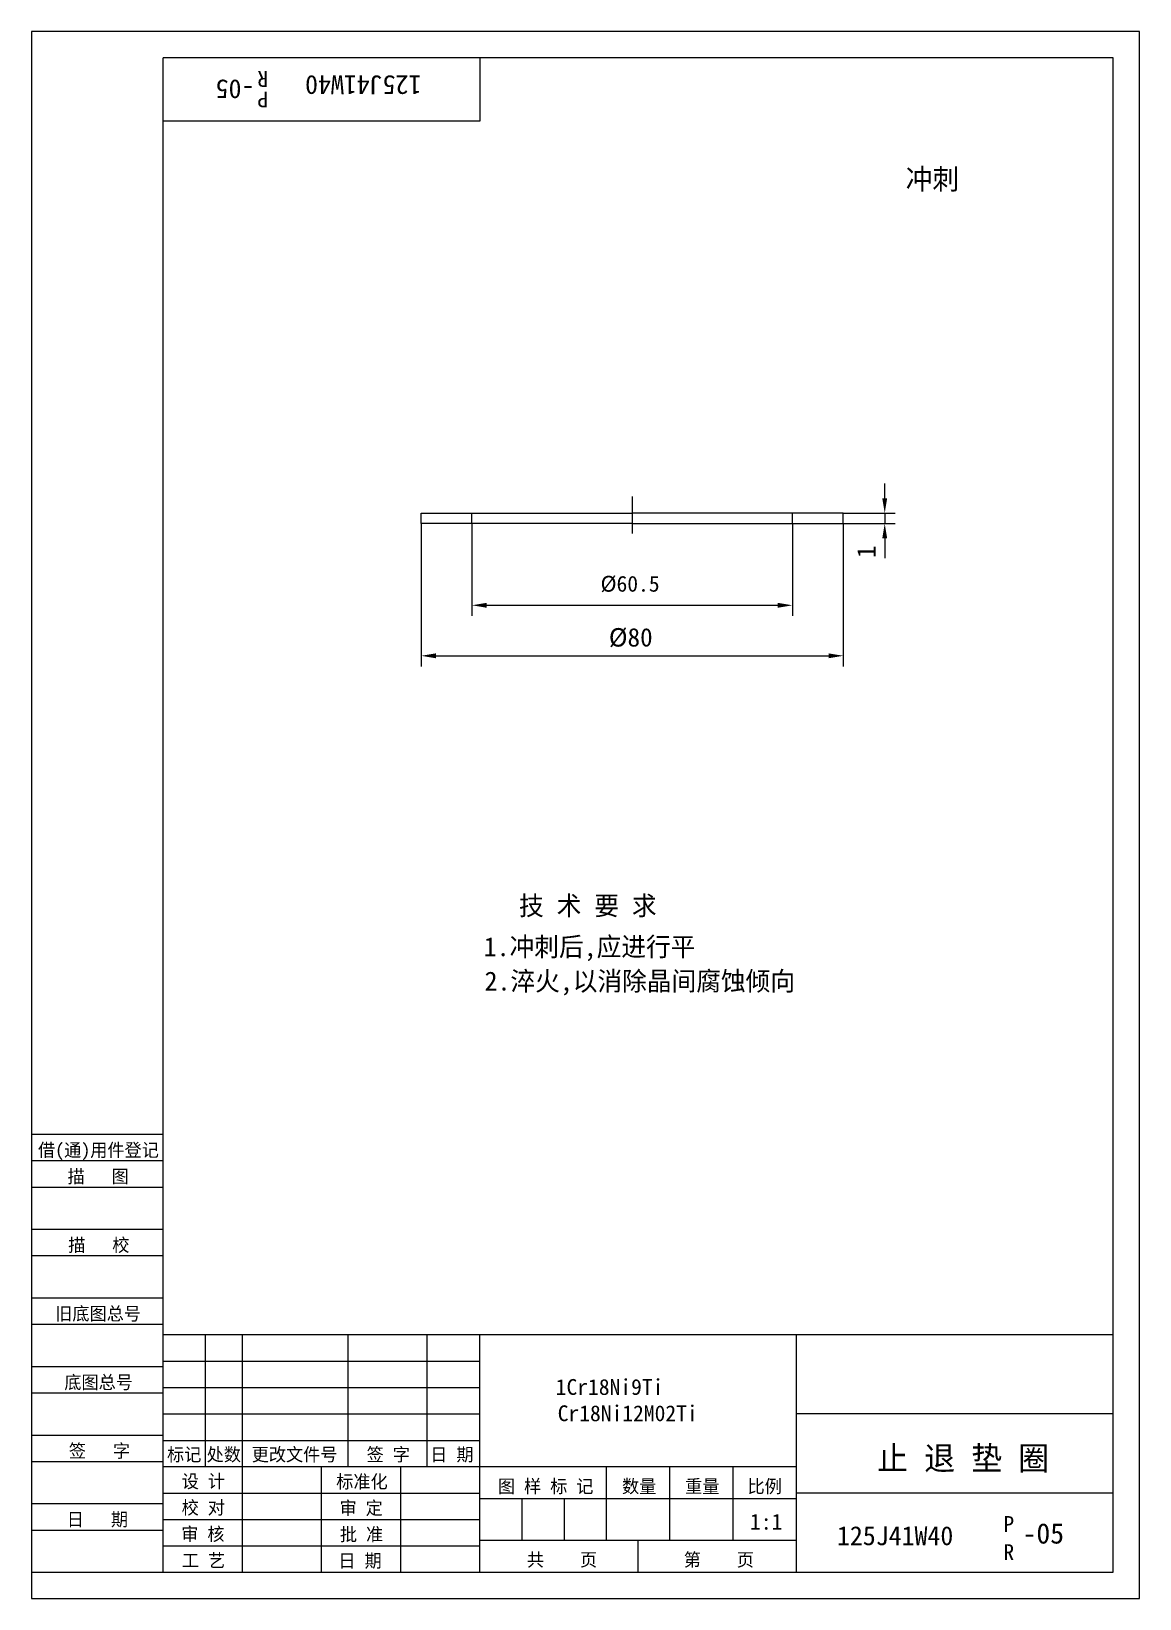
# Model space of a CAD drawing. Header units: metres. Extents: x 0 to 210, y 0 to 297.
import ezdxf

# ---------------------------------------------------------------- set-up
doc = ezdxf.new("R2010")
doc.units = ezdxf.units.M
for name, color, linetype in [('C', 6, 'Continuous'), ('D', 1, 'Continuous'), ('FL', 5, 'Continuous'), ('T', 7, 'Continuous'), ('TL', 4, 'Continuous')]:
    doc.layers.add(name, color=color, linetype=linetype)

# ---------------------------------------------------------------- blocks, each defined once
blk = doc.blocks.new('TUKUN4')
at = {"layer": 'FL'}
for p, q in [((0, 297), (0, 0)), ((210, 297), (0, 297)), ((210, 0), (210, 297)), ((0, 78), (25, 78)), ((0, 70), (25, 70)), ((0, 65), (25, 65)), ((0, 57), (25, 57)), ((0, 52), (25, 52)), ((33, 25), (33, 50)), ((40, 5), (40, 50)), ((60, 25), (60, 50)), ((75, 25), (75, 50)), ((25, 45), (85, 45)), ((0, 44), (25, 44)), ((0, 39), (25, 39)), ((25, 40), (85, 40)), ((25, 35), (85, 35)), ((0, 31), (25, 31)), ((25, 30), (85, 30)), ((0, 26), (25, 26)), ((70, 5), (70, 25)), ((0, 18), (25, 18)), ((25, 20), (85, 20)), ((25, 15), (85, 15)), ((0, 13), (25, 13)), ((25, 10), (85, 10)), ((0, 0), (210, 0))]:
    blk.add_line(p, q, dxfattribs=at)
at = {"layer": 'TL'}
for p, q in [((25, 5), (25, 292)), ((205, 292), (25, 292)), ((85, 292), (85, 280)), ((205, 5), (205, 292)), ((85, 280), (25, 280)), ((0, 88), (25, 88)), ((0, 83), (25, 83)), ((205, 50), (25, 50)), ((85, 5), (85, 50)), ((145, 5), (145, 50)), ((205, 35), (145, 35)), ((145, 25), (25, 25)), ((55, 5), (55, 25)), ((109, 11), (109, 25)), ((121, 11), (121, 25)), ((133, 11), (133, 25)), ((85, 19), (145, 19)), ((93, 11), (93, 19)), ((101, 11), (101, 19)), ((205, 20), (145, 20)), ((145, 11), (85, 11)), ((115, 5), (115, 11)), ((0, 5), (205, 5))]:
    blk.add_line(p, q, dxfattribs=at)
at = {"layer": 'T'}
for s, p in [('借(通)用件登记', (1.26, 83.76)), ('描   图', (6.86, 78.76)), ('描   校', (6.98, 65.76)), ('旧底图总号', (4.52, 52.76)), ('底图总号', (6.25, 39.76)), ('签   字', (7.1, 26.76)), ('标记', (25.71, 26.07)), ('处数', (33.22, 26.07)), ('更改文件号', (41.75, 26.07)), ('签 字', (63.53, 26.07)), ('日 期', (75.57, 26.07)), ('设 计', (28.5, 20.99)), ('标准化', (57.77, 20.93)), ('图 样 标 记', (88.4, 20.04)), ('数量', (111.92, 20.04)), ('重量', (123.88, 20.04)), ('比例', (135.7, 20.04)), ('校 对', (28.48, 15.99)), ('审 定', (58.39, 15.93)), ('日   期', (6.72, 13.76)), ('审 核', (28.41, 10.99)), ('批 准', (58.46, 10.93)), ('共    页', (93.91, 6.13)), ('第    页', (123.62, 6.13)), ('工 艺', (28.52, 5.99)), ('日 期', (58.18, 5.93))]:
    blk.add_text(s, height=2.5, dxfattribs=at).set_placement(p)

msp = doc.modelspace()

# ---------------------------------------------------------------- linework, layer by layer
at = {"layer": 'C'}
msp.add_line((113.85, 208.88), (113.85, 201.87), dxfattribs=at)
at = {"layer": 'D'}
for p, q in [((161.7, 208.51), (161.7, 211.31)), ((153.85, 205.71), (163.7, 205.71)), ((161.7, 205.71), (161.7, 203.71)), ((73.85, 203.71), (73.85, 176.67)), ((83.49, 203.71), (83.49, 186.24)), ((144.21, 203.71), (144.21, 186.24)), ((153.85, 203.71), (163.7, 203.71)), ((153.85, 203.71), (153.85, 176.67)), ((161.7, 200.91), (161.7, 198.11)), ((161.7, 198.11), (161.7, 197.19)), ((86.29, 188.24), (141.41, 188.24)), ((76.65, 178.67), (151.05, 178.67))]:
    msp.add_line(p, q, dxfattribs=at)
for points in [[(161.23, 208.51), (162.16, 208.51), (161.7, 205.71)], [(161.23, 200.91), (162.16, 200.91), (161.7, 203.71)], [(86.29, 188.71), (86.29, 187.77), (83.49, 188.24)], [(141.41, 188.71), (141.41, 187.77), (144.21, 188.24)], [(76.65, 179.13), (76.65, 178.2), (73.85, 178.67)], [(151.05, 179.13), (151.05, 178.2), (153.85, 178.67)]]:
    msp.add_solid(points, dxfattribs=at)
at = {"layer": 'TL'}
for p, q in [((73.85, 205.71), (83.6, 205.71)), ((73.85, 203.71), (73.85, 205.71)), ((83.49, 203.71), (83.49, 205.56)), ((83.6, 205.71), (113.85, 205.71)), ((144.1, 205.71), (113.85, 205.71)), ((153.85, 205.71), (144.1, 205.71)), ((144.21, 203.71), (144.21, 205.56)), ((153.85, 203.71), (153.85, 205.71)), ((83.6, 203.71), (73.85, 203.71)), ((113.85, 203.71), (83.6, 203.71)), ((113.85, 203.71), (144.1, 203.71)), ((144.1, 203.71), (153.85, 203.71))]:
    msp.add_line(p, q, dxfattribs=at)

# ---------------------------------------------------------------- block references
at = {"layer": 'D'}
msp.add_blockref('TUKUN4', (0, 0), dxfattribs=at)

# ---------------------------------------------------------------- texts
for s, height, rotation, p in [('R', 3, 180, (44.87, 289.46)), ('125J41W40', 3.6, 180, (73.91, 288.64)), ('-05', 3.6, 180, (42.27, 287.84)), ('P', 3, 180, (44.87, 285.59)), ('1', 3.5, 90, (159.95, 197.19))]:
    msp.add_text(s, height=height, rotation=rotation, dxfattribs=at).set_placement(p)
for s, height, p in [('冲刺', 3.9, (165.67, 267.06)), ('%%c60.5', 3, (107.85, 190.82)), ('%%C80', 3.5, (109.43, 180.42)), ('技 术 要 求', 3.6, (92.41, 129.51)), ('1.冲刺后,应进行平', 3.6, (85.72, 121.74)), ('2.淬火,以消除晶间腐蚀倾向', 3.6, (85.88, 115.23)), ('1Cr18Ni9Ti', 3, (99.36, 38.61)), ('Cr18Ni12M02Ti', 3, (99.73, 33.63)), ('止 退 垫 圈', 4.5, (160.26, 24.35)), ('1:1', 3, (136.18, 13.08)), ('P', 3, (184.18, 12.66)), ('125J41W40', 3.6, (152.65, 10.13)), ('-05', 3.85, (187.82, 10.44)), ('R', 3, (184.18, 7.32))]:
    msp.add_text(s, height=height, dxfattribs=at).set_placement(p)

doc.saveas('drawing.dxf')
